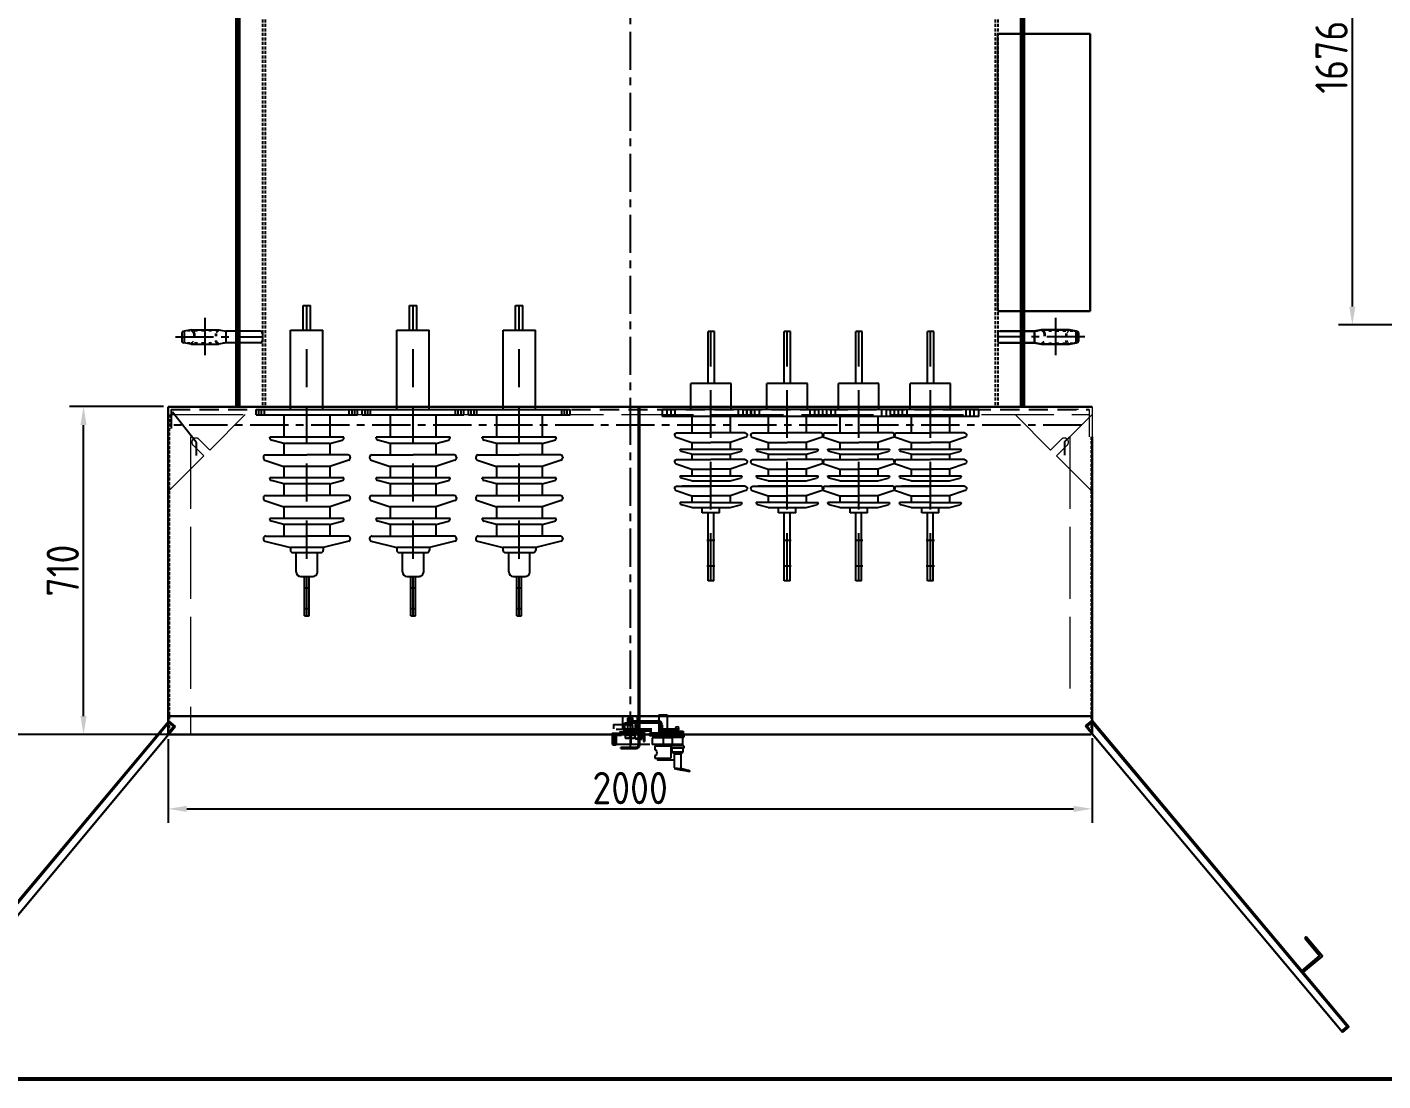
# Model space of a CAD drawing. Header units: millimetres. Extents: x 45841 to 102963, y -329287 to -163666.
# Drawn here: x 47355 to 50291, y -170726 to -168444 of the extents above; entities that cross this region are included whole.
import ezdxf

# ---------------------------------------------------------------- set-up
doc = ezdxf.new("R2010")
doc.units = ezdxf.units.MM
doc.header["$LTSCALE"] = 13
for name, pattern in [('ACAD_ISO02W100', [15, 12, -3]), ('ACAD_ISO03W100', [1.18, 0.47, -0.71]), ('C_CENTER_L', [3.45, 1.5, -0.15, 0.15, -0.15, 1.5]), ('CENTER', [50.8, 31.75, -6.35, 6.35, -6.35]), ('CENTERX2', [101.6, 63.5, -12.7, 12.7, -12.7]), ('DASHED', [0.75, 0.5, -0.25]), ('HIDDEN', [9.525, 6.35, -3.175])]:
    doc.linetypes.add(name, pattern=pattern)
doc.layers.get('0').update_dxf_attribs({"color": 1, "linetype": 'CENTER'})
for name, color, linetype in [('1', 4, 'Continuous'), ('4', 2, 'HIDDEN'), ('4虚线层', 6, 'DASHED'), ('PDF_几何图形', 7, 'Continuous'), ('粗实线', 4, 'Continuous'), ('虚线', 6, 'HIDDEN')]:
    doc.layers.add(name, color=color, linetype=linetype)
doc.layers.add('标注、文本', color=3, linetype='Continuous', lineweight=25)
doc.styles.get("Standard").update_dxf_attribs({"font": 'gbenor.shx', "bigfont": 'gbcbig.shx'})
doc.dimstyles.new('1-15', dxfattribs={"dimscale": 20, "dimtxt": 3.5, "dimasz": 2, "dimexe": 1.5, "dimexo": 0.5, "dimgap": 0.5, "dimtad": 1, "dimtoh": 1, "dimdec": 1, "dimdsep": 46, "dimtxsty": 'Standard', "dimcen": 2.5, "dimclrd": 3, "dimclre": 3, "dimclrt": 3, "dimadec": 0, "dimazin": 2, "dimtfac": 1, "dimtdec": 1, "dimtmove": 0, "dimatfit": 2, "dimfxl": 1, "dimarcsym": 0})

# ---------------------------------------------------------------- blocks, each defined once
blk = doc.blocks.new('A$C01AF0FBC')
at = {"layer": '1', "color": 1, "linetype": 'CENTERX2', "lineweight": -3, "ltscale": 0.1}
blk.add_line((20, 740), (20, 0), dxfattribs=at)
at = {"layer": '粗实线', "lineweight": 30}
for p, q in [((38, 740), (38, 7)), ((40, 740), (40, 7)), ((0, 2), (33, 2)), ((0, 2), (0, 0)), ((0, 0), (33, 0))]:
    blk.add_line(p, q, dxfattribs=at)
for radius in [7, 5]:
    blk.add_arc((33, 7), radius, 270, 0, dxfattribs=at)
blk = doc.blocks.new('A$C62CB6CE0')
at = {"layer": 'PDF_几何图形'}
for p, q in [((22.3, 119.3), (54.2, 119.3)), ((22.3, 119.3), (22.3, 89.9)), ((54.2, 119.3), (54.2, 89.9)), ((101.2, 122.2), (101.2, 108.9)), ((101.2, 122.2), (119, 122.2)), ((119, 122.2), (119, 86.6)), ((3.7, 101.1), (32.7, 101.1)), ((65.8, 89.9), (8.7, 89.9)), ((23.6, 92), (64.5, 92)), ((64.5, 89.9), (23.6, 89.9)), ((26.9, 104), (26.9, 85.3)), ((33.1, 104), (26.9, 104)), ((33.1, 114.7), (33.1, 104)), ((33.1, 112.2), (33.9, 111.4)), ((43.8, 111.4), (33.1, 111)), ((33.9, 111.4), (33.1, 111)), ((33.1, 111), (33.9, 110.6)), ((43.8, 110.6), (33.1, 110.2)), ((33.9, 110.6), (33.1, 110.2)), ((33.1, 108.5), (33.9, 108.1)), ((33.1, 101.5), (33.9, 101.1)), ((33.1, 98.6), (33.1, 80.4)), ((43, 112.2), (33.9, 111.4)), ((43, 111), (33.9, 110.6)), ((43, 110.2), (33.9, 109.7)), ((43, 109.3), (33.9, 108.9)), ((43, 108.5), (33.9, 108.1)), ((43, 107.7), (33.9, 107.3)), ((43, 106.9), (33.9, 106.4)), ((43, 105.6), (33.9, 105.2)), ((43, 104.8), (33.9, 104.4)), ((43, 104), (33.9, 103.5)), ((43, 103.1), (33.9, 102.7)), ((43, 102.3), (33.9, 101.9)), ((43, 101.5), (33.9, 101.1)), ((43, 101.5), (33.9, 101.1)), ((43, 101.5), (33.9, 101.1)), ((43, 100.7), (33.9, 100.2)), ((43, 99.4), (33.9, 99)), ((43.8, 111.4), (43, 111)), ((43, 111), (43.8, 110.6)), ((43.8, 110.6), (43, 110.2)), ((43.8, 109.7), (43, 109.3)), ((43.8, 108.9), (43, 108.5)), ((43.8, 108.1), (43, 107.7)), ((43.8, 107.3), (43, 106.9)), ((43.8, 106.4), (43, 105.6)), ((43.8, 105.2), (43, 104.8)), ((43.8, 104.4), (43, 104)), ((43.8, 103.5), (43, 103.1)), ((43.8, 102.7), (43, 102.3)), ((43.8, 101.9), (43, 101.5)), ((43.8, 101.1), (43, 100.7)), ((43.8, 100.2), (43, 99.4)), ((49.6, 104), (43.8, 104)), ((43.8, 99), (43.8, 80.4)), ((44.9, 109.3), (44.9, 104.8)), ((44.9, 109.3), (49.5, 109.3)), ((49.5, 104.8), (44.9, 104.8)), ((44.9, 92), (85.9, 92)), ((85.9, 89.9), (44.9, 89.9)), ((49.5, 109.3), (99.1, 109.3)), ((49.5, 104.8), (99.1, 104.8)), ((49.6, 104), (49.6, 85.3)), ((55.3, 104), (55.3, 87.4)), ((55.3, 104), (57.3, 104)), ((57.3, 104), (57.3, 87.4)), ((65.8, 89.9), (65.8, 87.4)), ((101.2, 104.4), (101.2, 82)), ((101.6, 92), (142.5, 92)), ((142.5, 89.9), (101.6, 89.9)), ((103.7, 100.2), (103.7, 91.1)), ((108.2, 100.2), (108.2, 91.1)), ((0, 82.5), (26.9, 82.5)), ((0, 82.5), (0, 57.6)), ((2.1, 80.4), (26.9, 80.4)), ((2.1, 80.4), (2.1, 55.2)), ((3.7, 57.6), (3.7, 76.7)), ((6.6, 80.4), (6.6, 55.2)), ((8.7, 77.9), (20.3, 77.9)), ((8.7, 77.9), (8.7, 57.6)), ((15.7, 85.3), (56.7, 85.3)), ((20.3, 80.4), (20.3, 77.9)), ((23.6, 87.4), (64.5, 87.4)), ((26.9, 80.4), (49.6, 80.4)), ((26.9, 80.4), (26.9, 78.3)), ((26.9, 78.3), (49.6, 78.3)), ((28.1, 78.3), (28.1, 73.4)), ((38.5, 78.3), (38.5, 73.4)), ((43, 82.5), (69.9, 82.5)), ((43, 80.4), (67.8, 80.4)), ((43.4, 71.3), (47.1, 71.3)), ((44.9, 87.4), (85.9, 87.4)), ((47.6, 71.7), (47.1, 71.3)), ((48.8, 78.3), (48.8, 73.4)), ((49.6, 80.4), (49.6, 78.3)), ((50.7, 71.7), (61.9, 71.7)), ((50.7, 71.7), (50.7, 69.2)), ((64.4, 69.2), (50.7, 69.2)), ((61.9, 85.3), (61.9, 71.7)), ((61.9, 85.3), (61.9, 71.7)), ((72.4, 85.3), (61.9, 85.3)), ((61.9, 69.2), (64.4, 69.2)), ((61.9, 69.2), (64.4, 69.2)), ((64.4, 69.2), (61.9, 69.2)), ((64.4, 87.4), (64.4, 69.2)), ((64.4, 87.4), (64.4, 69.2)), ((67.8, 80.4), (67.8, 64.3)), ((67.8, 64.3), (69.9, 64.3)), ((69.9, 82.5), (69.9, 64.3)), ((80.9, 82), (80.9, 76.7)), ((80.9, 82), (81.3, 82)), ((81.3, 76.7), (80.9, 76.7)), ((81.3, 82), (81.3, 76.7)), ((130.5, 82), (81.3, 82)), ((130.5, 76.7), (81.3, 76.7)), ((130.1, 72.1), (86.7, 72.1)), ((86.7, 72.1), (86.7, 57.6)), ((101.6, 87.4), (142.5, 87.4)), ((104.5, 76.7), (104.5, 72.1)), ((110.3, 80.4), (110.3, 55.2)), ((115.7, 76.7), (115.7, 72.1)), ((127.7, 76.7), (127.7, 73.8)), ((127.7, 73.8), (154.9, 73.8)), ((130.1, 73.8), (130.1, 57.6)), ((130.5, 82), (130.5, 76.7)), ((130.5, 82), (131.8, 82)), ((131.8, 76.7), (130.5, 76.7)), ((131.8, 82), (131.8, 76.7)), ((151.6, 82), (131.8, 82)), ((151.6, 76.7), (131.8, 76.7)), ((135.5, 84.1), (135.5, 78.3)), ((146.3, 84.1), (146.3, 78.3)), ((151.6, 82), (151.6, 76.7)), ((152.5, 73.8), (152.5, 57.6)), ((153.7, 86.6), (153.7, 82)), ((153.7, 76.7), (154.9, 76.7)), ((154.9, 76.7), (154.9, 73.8)), ((23.2, 57.6), (3.7, 57.6)), ((60, 57.6), (19, 57.6)), ((40.1, 57.6), (38, 57.6)), ((81.3, 57.6), (40.4, 57.6)), ((130.1, 57.6), (86.7, 57.6)), ((92.5, 55.2), (92.5, 46.5)), ((92.5, 55.2), (126.8, 55.2)), ((92.5, 46.5), (93.3, 46.5)), ((92.5, 33.7), (92.5, 28.3)), ((93.3, 33.7), (92.5, 33.7)), ((138, 57.6), (97, 57.6)), ((103.7, 57.6), (103.7, 55.2)), ((116.5, 57.6), (116.5, 55.2)), ((126.8, 55.2), (126.8, 28.3)), ((129.3, 47.3), (126.8, 47.3)), ((127.7, 55.2), (127.7, 49.8)), ((141.3, 55.2), (127.7, 55.2)), ((141.3, 49.8), (127.7, 49.8)), ((129.3, 41.9), (152.9, 41.9)), ((141.3, 57.6), (130.1, 57.6)), ((132.2, 57.6), (132.2, 55.2)), ((133.9, 37.4), (141.3, 37.4)), ((152.5, 57.6), (141.3, 57.6)), ((154.9, 55.2), (141.3, 55.2)), ((154.9, 49.8), (141.3, 49.8)), ((141.3, 37.4), (148.7, 37.4)), ((150.4, 57.6), (150.4, 55.2)), ((152.9, 49), (152.9, 41.9)), ((152.9, 41.5), (152.9, 41.9)), ((154.9, 55.2), (154.9, 49.8)), ((92.5, 28.3), (126.8, 28.3)), ((133.9, 29.1), (133.9, 7.2)), ((148.7, 29.1), (148.7, 7.2))]:
    blk.add_line(p, q, dxfattribs=at)
for points in [[(3.7, 91.6), (3.7, 101.1), (4.1, 100.7)], [(33.1, 114.7), (43.8, 114.7), (43.8, 104)], [(33.1, 112.2), (43, 112.2), (43.8, 111.4)], [(43, 110.2), (43.8, 109.7), (33.1, 109.3)], [(33.1, 110.2), (33.9, 109.7), (33.1, 109.3)], [(43, 109.3), (43.8, 108.9), (33.1, 108.5)], [(33.1, 109.3), (33.9, 108.9), (33.1, 108.5)], [(43, 108.5), (43.8, 108.1), (33.1, 107.7)], [(43, 108.5), (33.9, 108.1), (33.1, 107.7)], [(43, 107.7), (43.8, 107.3), (33.1, 106.9)], [(33.1, 107.7), (33.9, 107.3), (33.1, 106.9)], [(43, 106.9), (43.8, 106.4), (33.1, 105.6)], [(33.1, 106.9), (33.9, 106.4), (33.1, 105.6)], [(43, 105.6), (43.8, 105.2), (33.1, 104.8)], [(33.1, 105.6), (33.9, 105.2), (33.1, 104.8)], [(43, 104.8), (43.8, 104.4), (33.1, 104)], [(33.1, 104.8), (33.9, 104.4), (33.1, 104)], [(43, 104), (43.8, 103.5), (33.1, 103.1)], [(33.1, 104), (33.9, 103.5), (33.1, 103.1)], [(43, 103.1), (43.8, 102.7), (33.1, 102.3)], [(33.1, 103.1), (33.9, 102.7), (33.1, 102.3)], [(43, 102.3), (43.8, 101.9), (33.1, 101.5)], [(33.1, 102.3), (33.9, 101.9), (33.1, 101.5)], [(43, 101.5), (43.8, 101.1), (33.1, 100.7)], [(43, 101.5), (33.9, 101.1), (33.1, 100.7)], [(43, 100.7), (43.8, 100.2), (33.1, 99.4)], [(33.1, 100.7), (33.9, 100.2), (33.1, 99.4)], [(43, 99.4), (43.8, 99), (33.1, 98.6)], [(33.1, 99.4), (33.9, 99), (33.1, 98.6)], [(40.1, 93.6), (40.1, 57.6), (40.5, 57.2)], [(108.2, 100.2), (100.4, 109.3), (99.1, 109.3)], [(103.7, 100.2), (103.7, 101.5), (103.3, 101.9), (103.3, 102.3), (102.8, 103.1), (102.4, 103.5), (102, 104), (101.6, 104.4), (100.8, 104.4), (100.4, 104.8), (99.1, 104.8)], [(103.7, 91.1), (111.5, 82), (112.8, 82)], [(108.2, 91.1), (108.2, 89.9), (109, 89.1), (109, 88.2), (109.5, 87.8), (109.9, 87.4), (110.7, 87.4), (111.1, 87), (111.5, 86.6), (112.8, 86.6), (153.7, 86.6)], [(28.1, 73.4), (28.5, 72.9), (28.9, 72.5), (29.4, 72.5), (29.8, 72.1), (30.2, 72.1), (30.6, 71.7), (31.4, 71.7), (31.8, 71.3), (33.1, 71.3)], [(28.1, 73.4), (28.1, 72.9), (28.5, 72.5), (28.5, 72.1), (28.9, 72.1), (28.9, 71.7), (29.4, 71.7)], [(28.9, 71.7), (29.8, 71.3), (33.1, 71.3)], [(43.4, 71.3), (33.1, 71.3), (34.7, 71.3), (35.2, 71.7), (36, 71.7), (36.4, 72.1), (36.8, 72.1), (37.2, 72.5), (37.6, 72.5), (38, 72.9), (38.5, 73.4)], [(38.5, 73.4), (38.9, 72.9), (39.7, 72.1), (40.1, 72.1), (40.9, 71.7), (41.8, 71.7), (42.2, 71.3), (43.4, 71.3)], [(43.4, 71.3), (45.1, 71.3), (45.5, 71.7), (46.3, 71.7), (46.7, 72.1), (47.1, 72.1), (47.6, 72.5), (48, 72.5), (48.4, 72.9), (48.8, 73.4)], [(47.6, 71.7), (47.6, 72.1), (48, 72.1), (48, 72.5), (48.4, 72.5), (48.4, 72.9), (48.8, 73.4)], [(151.6, 82), (153.7, 82), (153.7, 76.7), (151.6, 76.7)], [(93.3, 46.5), (94.2, 46.1), (95, 44.8), (96.2, 43.2), (97, 39.9), (96.2, 36.5), (95, 34.9), (94.2, 34.1), (93.3, 33.7)], [(130.5, 49.8), (129.7, 49.8), (129.7, 49.4), (129.3, 49), (129.3, 41.9), (129.7, 41.9), (129.7, 41.5), (133.9, 37.4), (133.9, 29.1)], [(152.9, 41.5), (148.7, 37.4), (148.7, 29.1)], [(152.9, 49), (152.9, 49.8), (152.1, 49.8)], [(97.9, 28.3), (97.9, 24.6), (133.9, 24.6)], [(133.9, 7.2), (148.3, 5.5), (148.7, 7.2)]]:
    blk.add_lwpolyline(points, dxfattribs=at)
blk.add_lwpolyline([(25.6, 85.3), (50.9, 85.3), (50.9, 82.5), (25.6, 82.5)], close=True, dxfattribs=at)
for points in [[(108.2, 101.5), (106.4, 106.8), (105.9, 107.6), (100.4, 109.3)], [(103.7, 89.9), (104.6, 86), (107.7, 83), (111.5, 82)], [(140.5, 96.1), (138.4, 96.1), (136.7, 94.4), (136.7, 92.4)], [(136.7, 92.4), (136.7, 90.3), (138.4, 88.2), (140.5, 88.2)], [(144.6, 92.4), (144.6, 94.4), (142.5, 96.1), (140.5, 96.1)], [(140.5, 88.2), (142.5, 88.2), (144.6, 90.3), (144.6, 92.4)], [(134.3, 5.5), (171.8, -1.9), (181.4, -1.8), (148.3, 5.5)]]:
    blk.add_open_spline(points, degree=3, dxfattribs=at)
blk = doc.blocks.new('*D1716')
at = {"layer": 'Defpoints', "color": 0, "transparency": 16777216}
for p in [(47661, -169975.6), (49661, -169973.8), (49661, -170136.5)]:
    blk.add_point(p, dxfattribs=at)
at = {"layer": '标注、文本', "color": 3, "lineweight": -2, "transparency": 16777216}
for p, q in [((47661, -169985.6), (47661, -170166.5)), ((49661, -169983.8), (49661, -170166.5)), ((47701, -170136.5), (49621, -170136.5))]:
    blk.add_line(p, q, dxfattribs=at)
at = {"layer": '标注、文本', "color": 3, "transparency": 16777216}
for points in [[(47701, -170129.9), (47701, -170143.2), (47661, -170136.5)], [(49621, -170129.9), (49621, -170143.2), (49661, -170136.5)]]:
    blk.add_solid(points, dxfattribs=at)
at = {"layer": '标注、文本', "color": 3, "transparency": 16777216, "insert": (48661, -170091.5), "char_height": 70, "attachment_point": 5}
blk.add_mtext('2000', dxfattribs=at)
blk = doc.blocks.new('*D1717')
at = {"layer": 'Defpoints', "color": 0, "transparency": 16777216}
for p in [(47477.5, -169265.6), (47661, -169265.6), (47661, -169975.6)]:
    blk.add_point(p, dxfattribs=at)
at = {"layer": '标注、文本', "color": 3, "lineweight": -2, "transparency": 16777216}
for p, q in [((47651, -169265.6), (47447.5, -169265.6)), ((47477.5, -169935.6), (47477.5, -169305.6)), ((47651, -169975.6), (47447.5, -169975.6))]:
    blk.add_line(p, q, dxfattribs=at)
at = {"layer": '标注、文本', "color": 3, "transparency": 16777216}
for points in [[(47470.8, -169305.6), (47484.2, -169305.6), (47477.5, -169265.6)], [(47470.8, -169935.6), (47484.2, -169935.6), (47477.5, -169975.6)]]:
    blk.add_solid(points, dxfattribs=at)
at = {"layer": '标注、文本', "color": 3, "transparency": 16777216, "insert": (47432.5, -169620.6), "char_height": 70, "attachment_point": 5, "rotation": 90}
blk.add_mtext('710', dxfattribs=at)
blk = doc.blocks.new('低压套管12')
at = {"layer": '1', "color": 0}
for p, q in [((-23920, -26773.5), (-23920, -26941.5)), ((-23920, -26773.5), (-23908, -26773.5)), ((-23920, -26781.5), (-23908, -26781.5)), ((-23908, -26773.5), (-23908, -26941.5)), ((-24077.8, -26824.5), (-24073.1, -26806.4)), ((-24069.9, -26804), (-24069.1, -26804)), ((-24069.1, -26857.5), (-24069.1, -26804)), ((-24048.4, -26797), (-24057.5, -26824.5)), ((-24044.3, -26794.8), (-24045.2, -26794.8)), ((-24041, -26798.1), (-24041, -26857.5)), ((-24041, -26807.5), (-24041, -26907.5)), ((-24031.6, -26824.5), (-24026.9, -26806.4)), ((-24023.7, -26804), (-24022.9, -26804)), ((-24022.9, -26910.9), (-24022.9, -26804)), ((-24002.2, -26797), (-24011.3, -26824.5)), ((-23998.1, -26794.8), (-23999, -26794.8)), ((-23994.8, -26798.1), (-23994.8, -26857.5)), ((-23985.4, -26824.5), (-23980.7, -26806.4)), ((-23977.5, -26804), (-23976.7, -26804)), ((-23976.7, -26910.9), (-23976.7, -26804)), ((-23956, -26797), (-23965.1, -26824.5)), ((-23951.9, -26794.8), (-23952.8, -26794.8)), ((-23948.6, -26798.1), (-23948.6, -26857.5)), ((-23920, -26795.5), (-23908, -26795.5)), ((-24077.8, -26890.5), (-24077.8, -26824.5)), ((-24057.5, -26824.5), (-24069.1, -26824.5)), ((-24057.5, -26824.5), (-24057.5, -26857.5)), ((-24031.6, -26890.5), (-24031.6, -26824.5)), ((-24011.3, -26824.5), (-24022.9, -26824.5)), ((-24011.3, -26824.5), (-24011.3, -26857.5)), ((-23985.4, -26824.5), (-23994.8, -26824.5)), ((-23985.4, -26890.5), (-23985.4, -26824.5)), ((-23965.1, -26824.5), (-23976.7, -26824.5)), ((-23965.1, -26824.5), (-23965.1, -26857.5)), ((-23920, -26824.5), (-23948.6, -26824.5)), ((-23908, -26822.5), (-23863, -26822.5)), ((-23863, -26822.5), (-23863, -26892.5)), ((-24205, -26852.5), (-24205, -26862.5)), ((-24205, -26852.5), (-24087.2, -26852.5)), ((-24205, -26862.5), (-24087.2, -26862.5)), ((-24087.2, -26842.5), (-24087.2, -26872.5)), ((-24087.2, -26842.5), (-24077.8, -26842.5)), ((-24069.1, -26857.5), (-24069.1, -26910.9)), ((-24057.5, -26890.5), (-24057.5, -26857.5)), ((-24041, -26916.9), (-24041, -26857.5)), ((-24011.3, -26890.5), (-24011.3, -26857.5)), ((-23994.8, -26916.9), (-23994.8, -26857.5)), ((-23965.1, -26890.5), (-23965.1, -26857.5)), ((-23948.6, -26916.9), (-23948.6, -26857.5)), ((-23863, -26851.5), (-23773, -26851.5)), ((-23863, -26862.5), (-23773, -26862.5)), ((-23773, -26851.5), (-23773, -26862.5)), ((-24087.2, -26872.5), (-24077.8, -26872.5)), ((-24077.8, -26890.5), (-24073.1, -26908.5)), ((-24069.9, -26910.9), (-24069.1, -26910.9)), ((-24057.5, -26890.5), (-24069.1, -26890.5)), ((-24048.4, -26917.9), (-24057.5, -26890.5)), ((-24031.6, -26890.5), (-24026.9, -26908.5)), ((-24023.7, -26910.9), (-24022.9, -26910.9)), ((-24011.3, -26890.5), (-24022.9, -26890.5)), ((-24002.2, -26917.9), (-24011.3, -26890.5)), ((-23985.4, -26890.5), (-23994.8, -26890.5)), ((-23985.4, -26890.5), (-23980.7, -26908.5)), ((-23977.5, -26910.9), (-23976.7, -26910.9)), ((-23965.1, -26890.5), (-23976.7, -26890.5)), ((-23956, -26917.9), (-23965.1, -26890.5)), ((-23920, -26890.5), (-23948.6, -26890.5)), ((-23908, -26892.5), (-23863, -26892.5)), ((-24044.3, -26920.2), (-24045.2, -26920.2)), ((-23998.1, -26920.2), (-23999, -26920.2)), ((-23951.9, -26920.2), (-23952.8, -26920.2)), ((-23948.6, -26913.6), (-23949.2, -26913.6)), ((-23920, -26919.5), (-23908, -26919.5)), ((-23920, -26933.5), (-23908, -26933.5)), ((-23920, -26941.5), (-23908, -26941.5))]:
    blk.add_line(p, q, dxfattribs=at)
for centre, major_axis, start_param, end_param in [((-24069.9, -26807.3), (-2.33, 2.33), 5.497787, 6.808483), ((-24045.2, -26798.1), (-2.33, -2.33), 3.926991, 5.176036), ((-24044.3, -26798.1), (-2.33, -2.33), 2.356194, 3.926991), ((-24023.7, -26807.3), (-2.33, 2.33), 5.497787, 6.808483), ((-23999, -26798.1), (-2.33, -2.33), 3.926991, 5.176036), ((-23998.1, -26798.1), (-2.33, -2.33), 2.356194, 3.926991), ((-23977.5, -26807.3), (-2.33, 2.33), 5.497787, 6.808483), ((-23952.8, -26798.1), (-2.33, -2.33), 3.926991, 5.176036), ((-23951.9, -26798.1), (-2.33, -2.33), 2.356194, 3.926991), ((-24069.9, -26907.6), (-2.33, -2.33), -0.525298, 0.785398), ((-24023.7, -26907.6), (-2.33, -2.33), -0.525298, 0.785398), ((-23977.5, -26907.6), (-2.33, -2.33), -0.525298, 0.785398), ((-24045.2, -26916.9), (-2.33, 2.33), 1.107149, 2.356194), ((-24044.3, -26916.9), (-2.33, -2.33), 0.785398, 2.356194), ((-23999, -26916.9), (-2.33, 2.33), 1.107149, 2.356194), ((-23998.1, -26916.9), (-2.33, -2.33), 0.785398, 2.356194), ((-23952.8, -26916.9), (-2.33, -2.33), -0.463648, 0.785398), ((-23951.9, -26916.9), (-2.33, -2.33), 0.785398, 2.356194)]:
    blk.add_ellipse(centre, major_axis=major_axis, ratio=1, start_param=start_param, end_param=end_param, dxfattribs=at)
at = {"layer": '4', "color": 1}
for p, q in [((-23920, -26788.5), (-23908, -26788.5)), ((-24205, -26857.5), (-23773, -26857.5)), ((-24179.6, -26850.5), (-24179.6, -26864.5)), ((-24135.1, -26850.5), (-24135.1, -26864.5)), ((-23920, -26926.5), (-23908, -26926.5))]:
    blk.add_line(p, q, dxfattribs=at)
blk = doc.blocks.new('10000高压套管俯视图')
at = {"layer": '1', "color": 0}
for p, q in [((-34254.9, -63284.4), (-34268.6, -63339.6)), ((-34248.8, -63281), (-34250.2, -63281)), ((-34243.9, -63285.9), (-34243.9, -63375)), ((-34167, -63284.4), (-34180.7, -63325.5)), ((-34160.9, -63281), (-34162.3, -63281)), ((-34156, -63285.9), (-34156, -63375)), ((-34079.1, -63284.4), (-34092.9, -63325.5)), ((-34073.1, -63281), (-34074.4, -63281)), ((-34068.1, -63285.9), (-34068.1, -63375)), ((-33981.6, -63265), (-33981.6, -63485)), ((-33981.6, -63265), (-33969.6, -63265)), ((-33981.6, -63280), (-33981.6, -63470)), ((-33969.6, -63265), (-33969.6, -63485)), ((-34218.9, -63325.5), (-34211.7, -63298.5)), ((-34206.9, -63294.8), (-34205.7, -63294.8)), ((-34205.7, -63455.2), (-34205.7, -63294.8)), ((-34131, -63325.5), (-34123.8, -63298.5)), ((-34119, -63294.8), (-34117.9, -63294.8)), ((-34117.9, -63455.2), (-34117.9, -63294.8)), ((-34043.1, -63325.5), (-34035.9, -63298.5)), ((-34031.1, -63294.8), (-34030, -63294.8)), ((-34030, -63455.2), (-34030, -63294.8)), ((-34279.6, -63344.6), (-34279.6, -63405.5)), ((-34268.6, -63339.6), (-34274.6, -63339.6)), ((-34268.6, -63410.5), (-34268.6, -63339.6)), ((-34218.9, -63325.5), (-34243.9, -63325.5)), ((-34218.9, -63424.5), (-34218.9, -63325.5)), ((-34180.7, -63325.5), (-34205.7, -63325.5)), ((-34180.7, -63424.5), (-34180.7, -63325.5)), ((-34131, -63325.5), (-34156, -63325.5)), ((-34131, -63424.5), (-34131, -63325.5)), ((-34092.9, -63325.5), (-34117.9, -63325.5)), ((-34092.9, -63424.5), (-34092.9, -63325.5)), ((-34043.1, -63325.5), (-34068.1, -63325.5)), ((-34043.1, -63424.5), (-34043.1, -63325.5)), ((-34005, -63325.5), (-34030, -63325.5)), ((-33981.6, -63325.5), (-34024.5, -63325.5)), ((-33969.6, -63340), (-33797.6, -63340)), ((-33797.6, -63340), (-33797.6, -63410)), ((-34416.6, -63370), (-34416.6, -63380)), ((-34416.6, -63370), (-34331.1, -63370)), ((-34331.1, -63362.1), (-34331.1, -63388)), ((-34321.1, -63352.1), (-34279.6, -63352.1)), ((-34243.9, -63464.1), (-34243.9, -63375)), ((-34156, -63464.1), (-34156, -63375)), ((-34068.1, -63464.1), (-34068.1, -63375)), ((-33797.6, -63367), (-33744.6, -63367)), ((-33744.6, -63367), (-33744.6, -63383)), ((-34416.6, -63380), (-34331.1, -63380)), ((-34321.1, -63398), (-34279.6, -63398)), ((-33797.6, -63383), (-33744.6, -63383)), ((-34268.6, -63410.5), (-34274.6, -63410.5)), ((-34254.9, -63465.7), (-34268.6, -63410.5)), ((-34218.9, -63424.5), (-34243.9, -63424.5)), ((-34218.9, -63424.5), (-34211.7, -63451.6)), ((-34180.7, -63424.5), (-34205.7, -63424.5)), ((-34167, -63465.7), (-34180.7, -63424.5)), ((-34131, -63424.5), (-34156, -63424.5)), ((-34131, -63424.5), (-34123.8, -63451.6)), ((-34092.9, -63424.5), (-34117.9, -63424.5)), ((-34079.1, -63465.7), (-34092.9, -63424.5)), ((-34043.1, -63424.5), (-34068.1, -63424.5)), ((-34043.1, -63424.5), (-34035.9, -63451.6)), ((-34005, -63424.5), (-34030, -63424.5)), ((-33981.6, -63424.5), (-34024.5, -63424.5)), ((-33969.6, -63410), (-33797.6, -63410)), ((-34206.9, -63455.2), (-34205.7, -63455.2)), ((-34119, -63455.2), (-34117.9, -63455.2)), ((-34031.1, -63455.2), (-34030, -63455.2)), ((-34248.8, -63469.1), (-34250.2, -63469.1)), ((-34160.9, -63469.1), (-34162.3, -63469.1)), ((-34073.1, -63469.1), (-34074.4, -63469.1)), ((-33981.6, -63485), (-33969.6, -63485))]:
    blk.add_line(p, q, dxfattribs=at)
for centre, radius, start, end in [((-34274.6, -63344.6), 5, 90, 180.0039), ((-34321.1, -63362.1), 10, 90.0039, 180), ((-34321.1, -63388), 10, 180, 270.0039), ((-34274.6, -63405.5), 5, 180.0039, 270.0039)]:
    blk.add_arc(centre, radius, start, end, dxfattribs=at)
for centre, major_axis, start_param, end_param in [((-34250.2, -63285.9), (-3.5, -3.5), 3.926991, 5.176036), ((-34248.8, -63285.9), (-3.5, -3.5), 2.356194, 3.926991), ((-34162.3, -63285.9), (-3.5, -3.5), 3.926991, 5.176036), ((-34160.9, -63285.9), (-3.5, -3.5), 2.356194, 3.926991), ((-34074.4, -63285.9), (-3.5, -3.5), 3.926991, 5.176036), ((-34073.1, -63285.9), (-3.5, -3.5), 2.356194, 3.926991), ((-34206.9, -63299.8), (-3.5, 3.5), 5.497787, 6.808483), ((-34119, -63299.8), (-3.5, 3.5), 5.497787, 6.808483), ((-34031.1, -63299.8), (-3.5, 3.5), 5.497787, 6.808483), ((-34206.9, -63450.3), (-3.5, -3.5), -0.525298, 0.785398), ((-34119, -63450.3), (-3.5, -3.5), -0.525298, 0.785398), ((-34031.1, -63450.3), (-3.5, -3.5), -0.525298, 0.785398), ((-34250.2, -63464.1), (-3.5, 3.5), 1.107149, 2.356194), ((-34248.8, -63464.1), (-3.5, -3.5), 0.785398, 2.356194), ((-34162.3, -63464.1), (-3.5, 3.5), 1.107149, 2.356194), ((-34160.9, -63464.1), (-3.5, -3.5), 0.785398, 2.356194), ((-34074.4, -63464.1), (-3.5, 3.5), 1.107149, 2.356194), ((-34073.1, -63464.1), (-3.5, -3.5), 0.785398, 2.356194)]:
    blk.add_ellipse(centre, major_axis=major_axis, ratio=1, start_param=start_param, end_param=end_param, dxfattribs=at)
at = {"layer": '4', "color": 1}
for p, q in [((-33981.6, -63271), (-33969.6, -63271)), ((-33981.6, -63277), (-33969.6, -63277)), ((-33981.6, -63283), (-33969.6, -63283)), ((-34416.6, -63375), (-33744.6, -63375)), ((-34400.6, -63370), (-34400.6, -63380)), ((-34356.1, -63370), (-34356.1, -63380)), ((-33981.6, -63467), (-33969.6, -63467)), ((-33981.6, -63473), (-33969.6, -63473)), ((-33981.6, -63479), (-33969.6, -63479))]:
    blk.add_line(p, q, dxfattribs=at)
blk = doc.blocks.new('*D1737')
at = {"layer": 'Defpoints', "color": 0, "transparency": 16777216}
for p in [(50651.1, -167928.9), (50224.6, -169088.8), (50561.1, -169088.8)]:
    blk.add_point(p, dxfattribs=at)
at = {"layer": '标注、文本', "color": 3, "lineweight": -2, "transparency": 16777216}
for p, q in [((50641.1, -167928.9), (50194.6, -167928.9)), ((50224.6, -167968.9), (50224.6, -169048.8)), ((50551.1, -169088.8), (50194.6, -169088.8))]:
    blk.add_line(p, q, dxfattribs=at)
at = {"layer": '标注、文本', "color": 3, "transparency": 16777216}
for points in [[(50218, -167968.9), (50231.3, -167968.9), (50224.6, -167928.9)], [(50218, -169048.8), (50231.3, -169048.8), (50224.6, -169088.8)]]:
    blk.add_solid(points, dxfattribs=at)
at = {"layer": '标注、文本', "color": 3, "transparency": 16777216, "insert": (50179.6, -168508.9), "char_height": 70, "attachment_point": 5, "rotation": 90}
blk.add_mtext('1676', dxfattribs=at)
blk = doc.blocks.new('*D1740')
at = {"layer": 'Defpoints', "color": 0, "transparency": 16777216}
for p in [(48031, -167365.8), (47310, -169975.6), (48031, -169975.6)]:
    blk.add_point(p, dxfattribs=at)
at = {"layer": '标注、文本', "color": 3, "lineweight": -2, "transparency": 16777216}
for p, q in [((48021, -167365.8), (47280, -167365.8)), ((47310, -167405.8), (47310, -169935.6)), ((48021, -169975.6), (47280, -169975.6))]:
    blk.add_line(p, q, dxfattribs=at)
at = {"layer": '标注、文本', "color": 3, "transparency": 16777216}
for points in [[(47303.3, -167405.8), (47316.7, -167405.8), (47310, -167365.8)], [(47303.3, -169935.6), (47316.7, -169935.6), (47310, -169975.6)]]:
    blk.add_solid(points, dxfattribs=at)
at = {"layer": '标注、文本', "color": 3, "transparency": 16777216, "insert": (47265, -168670.7), "char_height": 70, "attachment_point": 5, "rotation": 90}
blk.add_mtext('2610', dxfattribs=at)

msp = doc.modelspace()

# ---------------------------------------------------------------- linework, layer by layer
at = {"color": 2, "linetype": 'ACAD_ISO02W100', "lineweight": 13}
for p, q in [((47667.032, -169282.649), (49655.032, -169282.649)), ((47736.016, -169271.649), (47742.016, -169271.649)), ((47750.752, -169359.641), (47827.743, -169282.649)), ((49571.313, -169359.641), (49494.322, -169282.649)), ((49613.032, -169330.649), (49661.032, -169282.649)), ((49632.032, -169271.649), (49626.032, -169271.649)), ((49655.032, -169271.649), (49655.032, -169330.649)), ((49661.032, -169265.649), (49661.032, -169330.649)), ((47709.032, -169330.649), (47709.032, -169975.649)), ((47750.752, -169359.641), (47727.417, -169336.306)), ((49571.313, -169359.641), (49594.648, -169336.306)), ((49613.032, -169330.649), (49613.032, -169875.649)), ((47663.032, -169447.36), (47738.024, -169372.369)), ((47738.024, -169372.369), (47714.689, -169349.034)), ((49584.041, -169372.369), (49607.375, -169349.034)), ((49659.032, -169447.36), (49584.041, -169372.369))]:
    msp.add_line(p, q, dxfattribs=at)
for centre, start, end in [((47721.053, -169342.67), 45, 225), ((49601.012, -169342.67), 315, 135)]:
    msp.add_arc(centre, 9, start, end, dxfattribs=at)
at = {"layer": '1', "color": 1, "linetype": 'CENTERX2', "lineweight": -3, "ltscale": 0.1}
for p, q in [((48661.032, -168189.649), (48661.032, -169272.649)), ((47740.041, -169073.314), (47740.041, -169154.006)), ((49582.024, -169073.314), (49582.024, -169154.006)), ((47676.42, -169114.649), (47865.032, -169114.649)), ((49645.645, -169114.649), (49457.032, -169114.649)), ((47721.053, -169342.67), (47661.032, -169265.649)), ((49638.032, -169305.649), (47667.032, -169305.649)), ((47721.053, -169342.67), (47721.053, -169371.625)), ((49601.719, -169341.963), (49613.032, -169330.649)), ((49601.719, -169341.963), (49601.719, -169370.918))]:
    msp.add_line(p, q, dxfattribs=at)
at = {"layer": '1', "const_width": 8.634}
msp.add_lwpolyline([(46482.218, -170721.222), (55954.538, -170721.222), (55954.538, -163912.992), (46482.218, -163912.992), (46482.218, -170721.222)], dxfattribs=at)
at = {"layer": '4虚线层'}
for p, q in [((47865.032, -168251.649), (47865.032, -169265.649)), ((47871.032, -168251.649), (47871.032, -169265.649)), ((49451.032, -168251.649), (49451.032, -169265.649)), ((49457.032, -168251.649), (49457.032, -169265.649)), ((47663.032, -169282.649), (47663.032, -169973.272)), ((49456.032, -169265.649), (47866.032, -169265.649)), ((49421.032, -169265.649), (47901.032, -169265.649)), ((49659.032, -169330.649), (49659.032, -169975.649))]:
    msp.add_line(p, q, dxfattribs=at)
at = {"layer": 'PDF_几何图形'}
for p, q in [((47662.148, -169946.368), (47135.306, -170573.986)), ((47662.148, -169949.677), (47138.615, -170573.986)), ((47675.796, -169957.948), (47152.676, -170585.979)), ((47662.148, -169946.368), (47675.796, -169957.948)), ((47662.148, -169949.677), (47672.901, -169958.362)), ((47672.901, -169958.362), (47665.457, -169967.047)), ((47675.796, -169957.948), (47667.111, -169968.701)), ((49661.032, -169945.459), (49646.971, -169957.039)), ((49646.971, -169957.039), (50203.009, -170619.841)), ((49646.971, -169957.039), (49655.656, -169967.792)), ((49660.619, -169948.768), (49650.28, -169957.452)), ((49650.28, -169957.452), (49657.31, -169966.137)), ((49660.619, -169948.768), (50213.762, -170607.848)), ((49661.032, -169945.459), (50217.07, -170608.261)), ((47665.457, -169967.047), (47667.111, -169968.701)), ((49657.31, -169966.137), (49655.656, -169967.792)), ((50124.845, -170413.886), (50121.537, -170416.781)), ((50124.845, -170413.886), (50159.998, -170455.656)), ((50159.998, -170455.656), (50118.228, -170490.395)), ((50213.762, -170607.848), (50201.355, -170618.187)), ((50201.355, -170618.187), (50203.009, -170619.841)), ((50217.07, -170608.261), (50203.009, -170619.841))]:
    msp.add_line(p, q, dxfattribs=at)
msp.add_lwpolyline([(50121.537, -170416.781), (50153.381, -170454.829), (50115.333, -170487.087), (50118.228, -170490.395)], dxfattribs=at)
at = {"layer": '标注、文本', "color": 4, "lineweight": 30}
for p, q in [((47808.032, -168184.649), (47808.032, -169265.649)), ((47810.032, -168184.649), (47810.032, -169265.649)), ((49512.032, -168184.649), (49512.032, -169265.649)), ((49514.032, -168184.649), (49514.032, -169265.649)), ((47815.032, -168251.649), (47815.032, -169265.649)), ((49507.032, -168251.649), (49507.032, -169265.649)), ((49457.032, -168458.649), (49657.032, -168458.649)), ((49657.032, -168458.649), (49657.032, -169058.649)), ((49657.032, -169058.649), (49457.032, -169058.649)), ((49462.032, -169102.149), (49536.774, -169102.149)), ((49551.774, -169099.149), (49536.774, -169102.149)), ((49536.774, -169102.149), (49536.774, -169127.149)), ((49611.774, -169099.149), (49551.774, -169099.149)), ((49611.774, -169099.149), (49626.774, -169102.149)), ((49626.774, -169102.149), (49626.774, -169127.149)), ((49632.015, -169107.149), (49632.015, -169122.149)), ((49462.032, -169127.149), (49536.774, -169127.149)), ((49536.774, -169127.149), (49551.774, -169130.149)), ((49611.774, -169130.149), (49551.774, -169130.149)), ((49611.774, -169130.149), (49626.774, -169127.149)), ((47661.032, -169265.649), (49661.032, -169265.649)), ((47661.032, -169265.649), (47661.032, -169330.649)), ((49661.032, -169945.459), (49646.971, -169957.039)), ((49646.971, -169957.039), (50203.009, -170619.841)), ((49646.971, -169957.039), (49655.656, -169967.792)), ((49660.619, -169948.768), (49650.28, -169957.452)), ((49650.28, -169957.452), (49657.31, -169966.137)), ((49660.619, -169948.768), (50213.762, -170607.848)), ((49661.032, -169945.459), (50217.07, -170608.261)), ((49657.31, -169966.137), (49655.656, -169967.792)), ((50124.845, -170413.886), (50121.537, -170416.781)), ((50124.845, -170413.886), (50159.998, -170455.656)), ((50159.998, -170455.656), (50118.228, -170490.395)), ((50213.762, -170607.848), (50201.355, -170618.187)), ((50201.355, -170618.187), (50203.009, -170619.841)), ((50217.07, -170608.261), (50203.009, -170619.841))]:
    msp.add_line(p, q, dxfattribs=at)
at = {"layer": '标注、文本', "ltscale": 9.687278}
msp.add_line((49457.032, -169058.649), (49457.032, -168458.649), dxfattribs=at)
at = {"layer": '标注、文本'}
for p, q in [((47690.05, -169107.149), (47690.05, -169122.149)), ((47710.291, -169099.149), (47695.291, -169102.149)), ((47695.291, -169102.149), (47695.291, -169127.149)), ((47710.291, -169099.149), (47770.291, -169099.149)), ((47770.291, -169099.149), (47785.291, -169102.149)), ((47860.032, -169102.149), (47785.291, -169102.149)), ((47785.291, -169102.149), (47785.291, -169127.149)), ((47865.032, -169107.149), (47865.032, -169122.149)), ((49457.032, -169107.149), (49457.032, -169122.149)), ((47710.291, -169130.149), (47695.291, -169127.149)), ((47710.291, -169130.149), (47770.291, -169130.149)), ((47785.291, -169127.149), (47770.291, -169130.149)), ((47860.032, -169127.149), (47785.291, -169127.149))]:
    msp.add_line(p, q, dxfattribs=at)
at = {"layer": '标注、文本', "color": 2, "linetype": 'ACAD_ISO03W100', "lineweight": 18}
for p, q in [((47785.291, -169102.149), (47695.05, -169102.149)), ((47715.291, -169107.149), (47715.291, -169122.149)), ((47718.291, -169107.149), (47718.291, -169122.149)), ((47762.291, -169107.149), (47762.291, -169122.149)), ((47765.291, -169107.149), (47765.291, -169122.149)), ((49536.774, -169102.149), (49627.015, -169102.149)), ((49556.774, -169107.149), (49556.774, -169122.149)), ((49559.774, -169107.149), (49559.774, -169122.149)), ((49603.774, -169107.149), (49603.774, -169122.149)), ((49606.774, -169107.149), (49606.774, -169122.149)), ((47785.291, -169127.149), (47695.05, -169127.149)), ((49536.774, -169127.149), (49627.015, -169127.149))]:
    msp.add_line(p, q, dxfattribs=at)
at = {"layer": '标注、文本', "color": 4, "lineweight": 30}
msp.add_lwpolyline([(50121.537, -170416.781), (50153.381, -170454.829), (50115.333, -170487.087), (50118.228, -170490.395)], dxfattribs=at)
at = {"layer": '标注、文本'}
for centre, start, end in [((47695.05, -169107.149), 90, 180), ((47860.032, -169107.149), 0, 90), ((49462.032, -169107.149), 90, 180), ((47695.05, -169122.149), 180, 270), ((47860.032, -169122.149), 270, 0), ((49462.032, -169122.149), 180, 270)]:
    msp.add_arc(centre, 5, start, end, dxfattribs=at)
at = {"layer": '标注、文本', "color": 2, "linetype": 'ACAD_ISO03W100', "lineweight": 18}
for centre, radius, start, end in [((47710.291, -169107.149), 8, 0, 90), ((47710.291, -169107.149), 5, 0, 90), ((47770.291, -169107.149), 8, 90, 180), ((47770.291, -169107.149), 5, 90, 180), ((49551.774, -169107.149), 8, 0, 90), ((49551.774, -169107.149), 5, 0, 90), ((49611.774, -169107.149), 8, 90, 180), ((49611.774, -169107.149), 5, 90, 180), ((47710.291, -169122.149), 5, 270, 0), ((47710.291, -169122.149), 8, 270, 0), ((47770.291, -169122.149), 8, 180, 270), ((47770.291, -169122.149), 5, 180, 270), ((49551.774, -169122.149), 5, 270, 0), ((49551.774, -169122.149), 8, 270, 0), ((49611.774, -169122.149), 8, 180, 270), ((49611.774, -169122.149), 5, 180, 270)]:
    msp.add_arc(centre, radius, start, end, dxfattribs=at)
at = {"layer": '标注、文本', "color": 4, "lineweight": 30}
for centre, start, end in [((49627.015, -169107.149), 0, 90), ((49627.015, -169122.149), 270, 0)]:
    msp.add_arc(centre, 5, start, end, dxfattribs=at)
at = {"layer": '粗实线', "lineweight": 30}
for p, q in [((47661.032, -169330.649), (47661.032, -169975.649)), ((49661.032, -169330.649), (49661.032, -169975.649)), ((47662.148, -169946.368), (47135.306, -170573.986)), ((47662.148, -169949.677), (47138.615, -170573.986)), ((47675.796, -169957.948), (47152.676, -170585.979)), ((47662.148, -169946.368), (47675.796, -169957.948)), ((47662.148, -169949.677), (47672.901, -169958.362)), ((47663.032, -169935.649), (49659.032, -169935.649)), ((47672.901, -169958.362), (47665.457, -169967.047)), ((47675.796, -169957.948), (47667.111, -169968.701)), ((47661.032, -169975.649), (49659.032, -169975.649)), ((47665.457, -169967.047), (47667.111, -169968.701))]:
    msp.add_line(p, q, dxfattribs=at)
at = {"layer": '虚线', "ltscale": 0.5}
for q in [(49655.032, -169271.649), (47667.032, -169330.649)]:
    msp.add_line((47667.032, -169271.649), q, dxfattribs=at)

# ---------------------------------------------------------------- block references
at = {"color": 2, "linetype": 'C_CENTER_L', "rotation": 90}
for p in [(-15414.006, -135302.035), (-15184.006, -135302.035), (-14954.006, -135302.035)]:
    msp.add_blockref('10000高压套管俯视图', p, dxfattribs=at)
at = {"color": 4, "linetype": 'Continuous', "xscale": -1.25, "yscale": 1.25, "zscale": 1.25, "rotation": 270}
for p in [(82407.856, -139386.652), (82572.856, -139386.652), (82727.856, -139386.652), (82882.856, -139386.652)]:
    msp.add_blockref('低压套管12', p, dxfattribs=at)
at = {"color": 2, "linetype": 'ACAD_ISO02W100', "lineweight": 13}
for name, p in [('A$C01AF0FBC', (48641.032, -170005.649)), ('A$C62CB6CE0', (48622.134, -170054.911))]:
    msp.add_blockref(name, p, dxfattribs=at)

# ---------------------------------------------------------------- dimensions: what is measured, and where the dimension line sits
at = {"layer": '标注、文本'}
for base, p1, p2, text, picture, middle in [((47309.987, -169975.649), (48031.032, -167365.817), (48031.032, -169975.649), '2610', '*D1740', (47264.987, -168670.733)), ((50224.644, -169088.81), (50651.099, -167928.944), (50561.079, -169088.81), '1676', '*D1737', (50179.644, -168508.877))]:
    dim = msp.add_linear_dim(base=base, p1=p1, p2=p2, angle=90, text=text, dimstyle='1-15', dxfattribs=at)
    dim.commit()
    dim.dimension.update_dxf_attribs({"geometry": picture, "text_midpoint": middle})
dim = msp.add_linear_dim(base=(47477.504, -169265.649), p1=(47661.032, -169975.649), p2=(47661.032, -169265.649), angle=90, dimstyle='1-15', dxfattribs=at)
dim.commit()
dim.dimension.update_dxf_attribs({"geometry": '*D1717', "text_midpoint": (47432.504, -169620.649)})
dim = msp.add_linear_dim(base=(49661.032, -170136.524), p1=(47661.032, -169975.649), p2=(49661.032, -169973.8), dimstyle='1-15', dxfattribs=at)
dim.commit()
dim.dimension.update_dxf_attribs({"geometry": '*D1716', "text_midpoint": (48661.032, -170091.524)})

doc.saveas('drawing.dxf')
